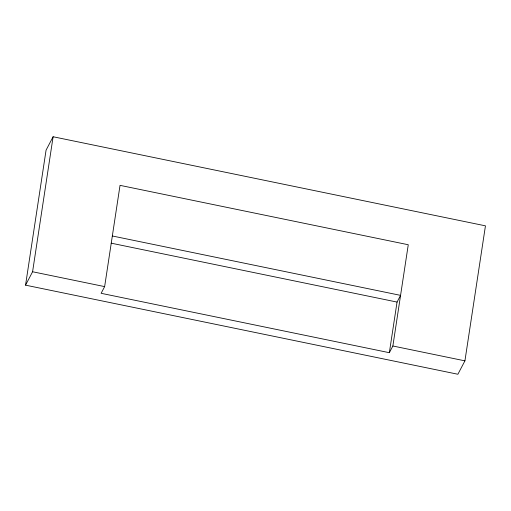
<?xml version="1.0" encoding="UTF-8"?>
<svg xmlns="http://www.w3.org/2000/svg" width="511" height="511" viewBox="0 0 511 511"><rect width="100%" height="100%" fill="white"/><g stroke="black" fill="none" stroke-linecap="round" stroke-linejoin="round"><path stroke-width="0.77" d="M25.55 285.157L46.073 150.151L53.112 136.75L485.45 225.843L464.927 360.849L457.888 374.25L25.55 285.157L32.583 271.756L53.112 136.75M104.64 286.607L120.034 185.352L408.263 244.743L392.87 345.998L389.35 352.699L101.127 293.308L104.64 286.607L32.583 271.756M389.35 352.699L397.047 302.071L400.567 295.371L112.337 235.98M111.162 243.166L397.047 302.071M392.87 345.998L464.927 360.849"/></g></svg>
